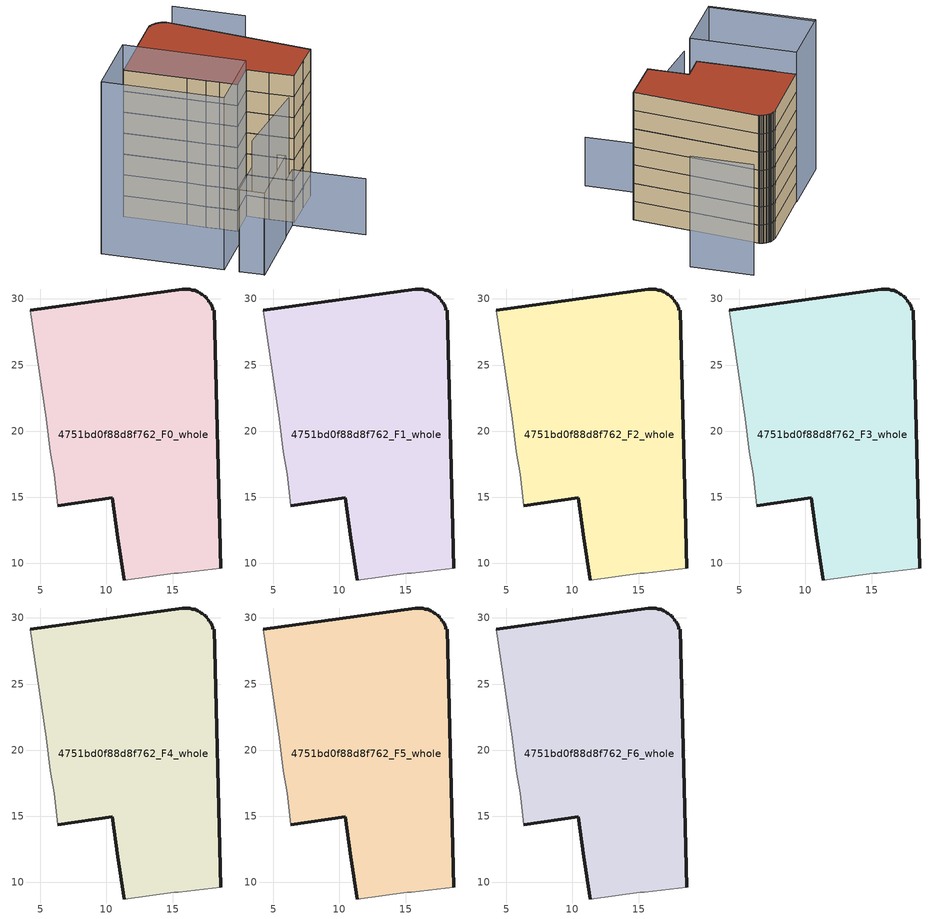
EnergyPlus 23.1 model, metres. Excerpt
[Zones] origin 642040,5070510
4751bd0f88d8f762_F0_whole
 floor ground (EU_floor_Construction): 18.64,9.63 18.15,29.15 18.04,29.15 18.04,29.35 17.94,29.45 17.94,29.55 17.84,29.65 17.84,29.75 17.74,29.75 17.74,29.85 17.55,30.05 17.55,30.15 17.44,30.16 17.24,30.35 17.14,30.35 17.14,30.45 17.05,30.45 16.94,30.55 16.84,30.55 16.74,30.65 16.44,30.65 16.34,30.75 15.74,30.75 4.23,29.16 5.43,20.95 5.73,18.45 6.03,16.75 6.33,14.34 10.44,14.95 10.83,11.94 11.33,8.74 15.14,9.24 15.44,9.24 z0
 wall outside (EU_wall_Construction): 4.23,29.16 15.74,30.75 16.34,30.75 16.44,30.65 16.74,30.65 16.84,30.55 16.94,30.55 17.05,30.45 17.14,30.45 17.14,30.35 17.24,30.35 17.44,30.16 17.55,30.15 17.55,30.05 17.74,29.85 17.74,29.75 17.84,29.75 17.84,29.65 17.94,29.55 17.94,29.45 18.04,29.35 18.04,29.15 18.15,29.15 18.64,9.63 / 11.33,8.74 10.83,11.94 10.44,14.95 6.33,14.34 z0:3
 wall adiabatic (EU_wall_Construction): 6.33,14.34 6.03,16.75 5.73,18.45 5.43,20.95 4.23,29.16 / 18.64,9.63 15.44,9.24 15.14,9.24 11.33,8.74 z0:3
4751bd0f88d8f762_F1_whole
 floor to 4751bd0f88d8f762_F0_whole (EU_floor_Construction): 18.64,9.63 18.15,29.15 18.04,29.15 18.04,29.35 17.94,29.45 17.94,29.55 17.84,29.65 17.84,29.75 17.74,29.75 17.74,29.85 17.54,30.05 17.54,30.15 17.44,30.16 17.24,30.35 17.14,30.35 17.14,30.45 17.04,30.45 16.94,30.55 16.84,30.55 16.74,30.65 16.44,30.65 16.34,30.75 15.74,30.75 4.23,29.16 5.43,20.95 5.73,18.45 6.03,16.75 6.33,14.34 10.44,14.95 10.83,11.94 11.33,8.74 15.13,9.24 15.44,9.24 z3
 wall outside (EU_wall_Construction): 4.23,29.16 15.74,30.75 16.34,30.75 16.44,30.65 16.74,30.65 16.84,30.55 16.94,30.55 17.05,30.45 17.14,30.45 17.14,30.35 17.24,30.35 17.44,30.16 17.55,30.15 17.55,30.05 17.74,29.85 17.74,29.75 17.84,29.75 17.84,29.65 17.94,29.55 17.94,29.45 18.04,29.35 18.04,29.15 18.15,29.15 18.64,9.63 / 11.33,8.74 10.83,11.94 10.44,14.95 6.33,14.34 z3:6
 wall adiabatic (EU_wall_Construction): 6.33,14.34 6.03,16.75 5.73,18.45 5.43,20.95 4.23,29.16 / 18.64,9.63 15.44,9.24 15.14,9.24 11.33,8.74 z3:6
4751bd0f88d8f762_F2_whole
 floor to 4751bd0f88d8f762_F1_whole (EU_floor_Construction): 18.64,9.63 18.15,29.15 18.04,29.15 18.04,29.35 17.94,29.45 17.94,29.55 17.84,29.65 17.84,29.75 17.74,29.75 17.74,29.85 17.54,30.05 17.54,30.15 17.44,30.16 17.24,30.35 17.14,30.35 17.14,30.45 17.04,30.45 16.94,30.55 16.84,30.55 16.74,30.65 16.44,30.65 16.34,30.75 15.74,30.75 4.23,29.16 5.43,20.95 5.73,18.45 6.03,16.75 6.33,14.34 10.44,14.95 10.83,11.94 11.33,8.74 15.13,9.24 15.44,9.24 z6
 wall outside (EU_wall_Construction): 4.23,29.16 15.74,30.75 16.34,30.75 16.44,30.65 16.74,30.65 16.84,30.55 16.94,30.55 17.05,30.45 17.14,30.45 17.14,30.35 17.24,30.35 17.44,30.16 17.55,30.15 17.55,30.05 17.74,29.85 17.74,29.75 17.84,29.75 17.84,29.65 17.94,29.55 17.94,29.45 18.04,29.35 18.04,29.15 18.15,29.15 18.64,9.63 / 11.33,8.74 10.83,11.94 10.44,14.95 6.33,14.34 z6:9
 wall adiabatic (EU_wall_Construction): 6.33,14.34 6.03,16.75 5.73,18.45 5.43,20.95 4.23,29.16 / 18.64,9.63 15.44,9.24 15.14,9.24 11.33,8.74 z6:9
4751bd0f88d8f762_F3_whole
 floor to 4751bd0f88d8f762_F2_whole (EU_floor_Construction): 18.64,9.63 18.15,29.15 18.04,29.15 18.04,29.35 17.94,29.45 17.94,29.55 17.84,29.65 17.84,29.75 17.74,29.75 17.74,29.85 17.54,30.05 17.54,30.15 17.44,30.16 17.24,30.35 17.14,30.35 17.14,30.45 17.04,30.45 16.94,30.55 16.84,30.55 16.74,30.65 16.44,30.65 16.34,30.75 15.74,30.75 4.23,29.16 5.43,20.95 5.73,18.45 6.03,16.75 6.33,14.34 10.44,14.95 10.83,11.94 11.33,8.74 15.13,9.24 15.44,9.24 z9
 wall outside (EU_wall_Construction): 4.23,29.16 15.74,30.75 16.34,30.75 16.44,30.65 16.74,30.65 16.84,30.55 16.94,30.55 17.05,30.45 17.14,30.45 17.14,30.35 17.24,30.35 17.44,30.16 17.55,30.15 17.55,30.05 17.74,29.85 17.74,29.75 17.84,29.75 17.84,29.65 17.94,29.55 17.94,29.45 18.04,29.35 18.04,29.15 18.15,29.15 18.64,9.63 / 11.33,8.74 10.83,11.94 10.44,14.95 6.33,14.34 z9:12
 wall adiabatic (EU_wall_Construction): 6.33,14.34 6.03,16.75 5.73,18.45 5.43,20.95 4.23,29.16 / 18.64,9.63 15.44,9.24 15.14,9.24 11.33,8.74 z9:12
4751bd0f88d8f762_F4_whole
 floor to 4751bd0f88d8f762_F3_whole (EU_floor_Construction): 18.64,9.63 18.15,29.15 18.04,29.15 18.04,29.35 17.94,29.45 17.94,29.55 17.84,29.65 17.84,29.75 17.74,29.75 17.74,29.85 17.54,30.05 17.54,30.15 17.44,30.16 17.24,30.35 17.14,30.35 17.14,30.45 17.04,30.45 16.94,30.55 16.84,30.55 16.74,30.65 16.44,30.65 16.34,30.75 15.74,30.75 4.23,29.16 5.43,20.95 5.73,18.45 6.03,16.75 6.33,14.34 10.44,14.95 10.83,11.94 11.33,8.74 15.13,9.24 15.44,9.24 z12
 wall outside (EU_wall_Construction): 4.23,29.16 15.74,30.75 16.34,30.75 16.44,30.65 16.74,30.65 16.84,30.55 16.94,30.55 17.05,30.45 17.14,30.45 17.14,30.35 17.24,30.35 17.44,30.16 17.55,30.15 17.55,30.05 17.74,29.85 17.74,29.75 17.84,29.75 17.84,29.65 17.94,29.55 17.94,29.45 18.04,29.35 18.04,29.15 18.15,29.15 18.64,9.63 / 11.33,8.74 10.83,11.94 10.44,14.95 6.33,14.34 z12:15
 wall adiabatic (EU_wall_Construction): 6.33,14.34 6.03,16.75 5.73,18.45 5.43,20.95 4.23,29.16 / 18.64,9.63 15.44,9.24 15.14,9.24 11.33,8.74 z12:15
4751bd0f88d8f762_F5_whole
 floor to 4751bd0f88d8f762_F4_whole (EU_floor_Construction): 18.64,9.63 18.15,29.15 18.04,29.15 18.04,29.35 17.94,29.45 17.94,29.55 17.84,29.65 17.84,29.75 17.74,29.75 17.74,29.85 17.54,30.05 17.54,30.15 17.44,30.16 17.24,30.35 17.14,30.35 17.14,30.45 17.04,30.45 16.94,30.55 16.84,30.55 16.74,30.65 16.44,30.65 16.34,30.75 15.74,30.75 4.23,29.16 5.43,20.95 5.73,18.45 6.03,16.75 6.33,14.34 10.44,14.95 10.83,11.94 11.33,8.74 15.13,9.24 15.44,9.24 z15
 wall outside (EU_wall_Construction): 4.23,29.16 15.74,30.75 16.34,30.75 16.44,30.65 16.74,30.65 16.84,30.55 16.94,30.55 17.05,30.45 17.14,30.45 17.14,30.35 17.24,30.35 17.44,30.16 17.55,30.15 17.55,30.05 17.74,29.85 17.74,29.75 17.84,29.75 17.84,29.65 17.94,29.55 17.94,29.45 18.04,29.35 18.04,29.15 18.15,29.15 18.64,9.63 / 11.33,8.74 10.83,11.94 10.44,14.95 6.33,14.34 z15:18
 wall adiabatic (EU_wall_Construction): 6.33,14.34 6.03,16.75 5.73,18.45 5.43,20.95 4.23,29.16 / 18.64,9.63 15.44,9.24 15.14,9.24 11.33,8.74 z15:18
4751bd0f88d8f762_F6_whole
 floor to 4751bd0f88d8f762_F5_whole (EU_floor_Construction): 18.64,9.63 18.15,29.15 18.04,29.15 18.04,29.35 17.94,29.45 17.94,29.55 17.84,29.65 17.84,29.75 17.74,29.75 17.74,29.85 17.54,30.05 17.54,30.15 17.44,30.16 17.24,30.35 17.14,30.35 17.14,30.45 17.04,30.45 16.94,30.55 16.84,30.55 16.74,30.65 16.44,30.65 16.34,30.75 15.74,30.75 4.23,29.16 5.43,20.95 5.73,18.45 6.03,16.75 6.33,14.34 10.44,14.95 10.83,11.94 11.33,8.74 15.13,9.24 15.44,9.24 z18
 wall outside (EU_wall_Construction): 4.23,29.16 15.74,30.75 16.34,30.75 16.44,30.65 16.74,30.65 16.84,30.55 16.94,30.55 17.05,30.45 17.14,30.45 17.14,30.35 17.24,30.35 17.44,30.16 17.55,30.15 17.55,30.05 17.74,29.85 17.74,29.75 17.84,29.75 17.84,29.65 17.94,29.55 17.94,29.45 18.04,29.35 18.04,29.15 18.15,29.15 18.64,9.63 / 11.33,8.74 10.83,11.94 10.44,14.95 6.33,14.34 z18:21
 wall adiabatic (EU_wall_Construction): 6.33,14.34 6.03,16.75 5.73,18.45 5.43,20.95 4.23,29.16 / 18.64,9.63 15.44,9.24 15.14,9.24 11.33,8.74 z18:21
 roof outside (EU_roof_Construction): 17.55,30.15 17.55,30.05 17.74,29.85 17.74,29.75 17.84,29.75 17.84,29.65 17.94,29.55 17.94,29.45 18.04,29.35 18.04,29.15 18.15,29.15 18.64,9.63 15.44,9.24 15.14,9.24 11.33,8.74 10.83,11.94 10.44,14.95 6.33,14.34 6.03,16.75 5.73,18.45 5.43,20.95 4.23,29.16 15.74,30.75 16.34,30.75 16.44,30.65 16.74,30.65 16.84,30.55 16.94,30.55 17.05,30.45 17.14,30.45 17.14,30.35 17.24,30.35 17.44,30.16 z21
shading: -1.13,9.15 18.64,9.64 z0:17.8; -2.99,6.73 10.53,8.65 / 10.53,8.65 11.88,-0.85 z0:8; -3.4,10 6.76,11.45 / 6.76,11.45 7.23,8.14 / 7.23,8.14 -2.93,6.69 / -2.93,6.69 -3.4,10 z0:11.7; -5.88,27.88 -3.68,11.95 z0:24.4; -3.68,11.95 -5.87,27.86 / -5.87,27.86 4.3,29.26 / 4.3,29.26 6.5,13.35 / 6.5,13.35 -3.68,11.95 z0:24.6; 28.55,22.84 27.31,32.33 z0:18.1
[Building]
EU S2 Campaign: North Axis=0; Terrain=City; Solar Distribution=FullExterior
[Site:Location]
Lyon-Bron: Latitude=45.75; Longitude=5; Time Zone=1; Elevation=198
[SizingPeriod:WeatherFileDays]
AnnualSizingPeriod: Begin Month=1; Begin Day of Month=1; End Month=12; End Day of Month=31; Day of Week for Start Day=Monday; Use Weather File Daylight Saving Period=No; Use Weather File Rain and Snow Indicators=No
[MATERIAL]
EU_InternalMass_Material: Roughness=MediumRough; Thickness=0.1; Conductivity=1; Density=1800; Specific Heat=900; Thermal Absorptance=0.9; Solar Absorptance=0.7; Visible Absorptance=0.7
[MATERIAL:NOMASS] Roughness=MediumRough; Thermal Absorptance=0.9; Solar Absorptance=0.7; Visible Absorptance=0.7
Name | Thermal Resistance
EU_wall_NoMass | 0.776494
EU_roof_NoMass | 0.486893
EU_floor_NoMass | 0.421597
[CONSTRUCTION]
EU_wall_Construction: EU_wall_NoMass
EU_roof_Construction: EU_roof_NoMass
EU_floor_Construction: EU_floor_NoMass
EU_InternalMass_Construction: EU_InternalMass_Material
[ZONE] Type=1; Multiplier=1; Ceiling Height=autocalculate; Floor Area=autocalculate; Part of Total Floor Area=Yes
Name | Volume
4751bd0f88d8f762_F0_whole | 730.71
4751bd0f88d8f762_F1_whole; 4751bd0f88d8f762_F2_whole; 4751bd0f88d8f762_F3_whole; 4751bd0f88d8f762_F4_whole; 4751bd0f88d8f762_F5_whole; 4751bd0f88d8f762_F6_whole | 730.711
[INTERNALMASS] Construction=EU_InternalMass_Construction; Surface Area=243.571
Name | Zone or ZoneList
4751bd0f88d8f762_F0_whole_EU_InternalMass | 4751bd0f88d8f762_F0_whole
4751bd0f88d8f762_F1_whole_EU_InternalMass | 4751bd0f88d8f762_F1_whole
4751bd0f88d8f762_F2_whole_EU_InternalMass | 4751bd0f88d8f762_F2_whole
4751bd0f88d8f762_F3_whole_EU_InternalMass | 4751bd0f88d8f762_F3_whole
4751bd0f88d8f762_F4_whole_EU_InternalMass | 4751bd0f88d8f762_F4_whole
4751bd0f88d8f762_F5_whole_EU_InternalMass | 4751bd0f88d8f762_F5_whole
4751bd0f88d8f762_F6_whole_EU_InternalMass | 4751bd0f88d8f762_F6_whole
[OTHEREQUIPMENT] Fuel Type=Electricity; Design Level Calculation Method=Watts/Area; Power per Zone Floor Area=1; Fraction Latent=0; Fraction Radiant=0; Fraction Lost=0; Carbon Dioxide Generation Rate=0; EndUse Subcategory=EU_Step8_InternalGains
Name | Zone or ZoneList or Space or SpaceList | Schedule
EU_Step8_InternalGain_4751bd0f88d8f762_F0_whole_f000 | 4751bd0f88d8f762_F0_whole | EU_Step8_GainSchedule_4751bd0f88d8f762_F0_whole_f000
EU_Step8_InternalGain_4751bd0f88d8f762_F1_whole_f000 | 4751bd0f88d8f762_F1_whole | EU_Step8_GainSchedule_4751bd0f88d8f762_F1_whole_f000
EU_Step8_InternalGain_4751bd0f88d8f762_F2_whole_f000 | 4751bd0f88d8f762_F2_whole | EU_Step8_GainSchedule_4751bd0f88d8f762_F2_whole_f000
EU_Step8_InternalGain_4751bd0f88d8f762_F3_whole_f000 | 4751bd0f88d8f762_F3_whole | EU_Step8_GainSchedule_4751bd0f88d8f762_F3_whole_f000
EU_Step8_InternalGain_4751bd0f88d8f762_F4_whole_f000 | 4751bd0f88d8f762_F4_whole | EU_Step8_GainSchedule_4751bd0f88d8f762_F4_whole_f000
EU_Step8_InternalGain_4751bd0f88d8f762_F5_whole_f000 | 4751bd0f88d8f762_F5_whole | EU_Step8_GainSchedule_4751bd0f88d8f762_F5_whole_f000
EU_Step8_InternalGain_4751bd0f88d8f762_F6_whole_f000 | 4751bd0f88d8f762_F6_whole | EU_Step8_GainSchedule_4751bd0f88d8f762_F6_whole_f000
[ZONEVENTILATION:DESIGNFLOWRATE] Schedule=EU_AlwaysOn; Design Flow Rate Calculation Method=AirChanges/Hour; Air Changes per Hour=0.693814; Ventilation Type=Natural; Fan Pressure Rise=0; Fan Total Efficiency=1; Constant Term Coefficient=1; Temperature Term Coefficient=0; Velocity Term Coefficient=0; Velocity Squared Term Coefficient=0; Minimum Indoor Temperature=-100; Maximum Indoor Temperature=100; Delta Temperature=-100; Minimum Outdoor Temperature=-100; Maximum Outdoor Temperature=100; Maximum Wind Speed=40
Name | Zone or ZoneList or Space or SpaceList
EU_ConstantAir_4751bd0f88d8f762_F0_whole | 4751bd0f88d8f762_F0_whole
EU_ConstantAir_4751bd0f88d8f762_F1_whole | 4751bd0f88d8f762_F1_whole
EU_ConstantAir_4751bd0f88d8f762_F2_whole | 4751bd0f88d8f762_F2_whole
EU_ConstantAir_4751bd0f88d8f762_F3_whole | 4751bd0f88d8f762_F3_whole
EU_ConstantAir_4751bd0f88d8f762_F4_whole | 4751bd0f88d8f762_F4_whole
EU_ConstantAir_4751bd0f88d8f762_F5_whole | 4751bd0f88d8f762_F5_whole
EU_ConstantAir_4751bd0f88d8f762_F6_whole | 4751bd0f88d8f762_F6_whole
[HVACTEMPLATE:THERMOSTAT] Constant Heating Setpoint=20; Constant Cooling Setpoint=50
EU_HeatOnly_4751bd0f88d8f762_F0_whole; EU_HeatOnly_4751bd0f88d8f762_F1_whole; EU_HeatOnly_4751bd0f88d8f762_F2_whole; EU_HeatOnly_4751bd0f88d8f762_F3_whole; EU_HeatOnly_4751bd0f88d8f762_F4_whole; EU_HeatOnly_4751bd0f88d8f762_F5_whole; EU_HeatOnly_4751bd0f88d8f762_F6_whole
[HVACTEMPLATE:ZONE:IDEALLOADSAIRSYSTEM] System Availability Schedule=EU_AlwaysOn; Maximum Heating Supply Air Temperature=50; Minimum Cooling Supply Air Temperature=13; Maximum Heating Supply Air Humidity Ratio=0.0156; Minimum Cooling Supply Air Humidity Ratio=0.0077; Heating Limit=NoLimit; Cooling Limit=NoLimit; Heating Availability Schedule=EU_AlwaysOn; Cooling Availability Schedule=EU_CoolingOff; Dehumidification Control Type=ConstantSensibleHeatRatio; Cooling Sensible Heat Ratio=0.7; Dehumidification Setpoint=60; Humidification Control Type=None; Humidification Setpoint=30; Outdoor Air Method=None; Outdoor Air Flow Rate per Person=0.00944; Outdoor Air Flow Rate per Zone Floor Area=0; Outdoor Air Flow Rate per Zone=0; Demand Controlled Ventilation Type=None; Outdoor Air Economizer Type=NoEconomizer; Heat Recovery Type=None; Sensible Heat Recovery Effectiveness=0.7; Latent Heat Recovery Effectiveness=0.65
Name | Template Thermostat
4751bd0f88d8f762_F0_whole | EU_HeatOnly_4751bd0f88d8f762_F0_whole
4751bd0f88d8f762_F1_whole | EU_HeatOnly_4751bd0f88d8f762_F1_whole
4751bd0f88d8f762_F2_whole | EU_HeatOnly_4751bd0f88d8f762_F2_whole
4751bd0f88d8f762_F3_whole | EU_HeatOnly_4751bd0f88d8f762_F3_whole
4751bd0f88d8f762_F4_whole | EU_HeatOnly_4751bd0f88d8f762_F4_whole
4751bd0f88d8f762_F5_whole | EU_HeatOnly_4751bd0f88d8f762_F5_whole
4751bd0f88d8f762_F6_whole | EU_HeatOnly_4751bd0f88d8f762_F6_whole
[SIZING:ZONE] Zone Cooling Design Supply Air Temperature Input Method=SupplyAirTemperature; Zone Cooling Design Supply Air Temperature=13; Zone Heating Design Supply Air Temperature Input Method=SupplyAirTemperature; Zone Heating Design Supply Air Temperature=50; Zone Cooling Design Supply Air Humidity Ratio=0.008; Zone Heating Design Supply Air Humidity Ratio=0.008; Cooling Design Air Flow Method=DesignDay; Cooling Design Air Flow Rate=0; Cooling Minimum Air Flow per Zone Floor Area=0.000762; Cooling Minimum Air Flow=0; Cooling Minimum Air Flow Fraction=0.2; Heating Design Air Flow Method=DesignDay; Heating Design Air Flow Rate=0; Heating Maximum Air Flow per Zone Floor Area=0.002032; Heating Maximum Air Flow=0.141576; Heating Maximum Air Flow Fraction=0.3; Account for Dedicated Outdoor Air System=No; Dedicated Outdoor Air System Control Strategy=NeutralSupplyAir; Dedicated Outdoor Air Low Setpoint Temperature for Design=autosize; Dedicated Outdoor Air High Setpoint Temperature for Design=autosize; Zone Load Sizing Method=Sensible Load Only No Latent Load; Zone Latent Cooling Design Supply Air Humidity Ratio Input Method=HumidityRatioDifference; Zone Cooling Design Supply Air Humidity Ratio Difference=0.005; Zone Latent Heating Design Supply Air Humidity Ratio Input Method=HumidityRatioDifference; Zone Humidification Design Supply Air Humidity Ratio Difference=0.005
4751bd0f88d8f762_F0_whole; 4751bd0f88d8f762_F1_whole; 4751bd0f88d8f762_F2_whole; 4751bd0f88d8f762_F3_whole; 4751bd0f88d8f762_F4_whole; 4751bd0f88d8f762_F5_whole; 4751bd0f88d8f762_F6_whole
[SCHEDULE:CONSTANT]
Name | Hourly Value
EU_AlwaysOn | 1
EU_CoolingOff | 0
[SCHEDULE:FILE] Column Number=1; Rows to Skip at Top=0; Number of Hours of Data=8760; Column Separator=Comma; Interpolate to Timestep=No; Minutes per Item=60; Adjust Schedule for Daylight Savings=Yes
Name | File
EU_Step8_GainSchedule_4751bd0f88d8f762_F0_whole_f000 | ../../schedules/4751bd0f88d8f762/4751bd0f88d8f762_F0_whole_f000_gain.csv
EU_Step8_GainSchedule_4751bd0f88d8f762_F1_whole_f000 | ../../schedules/4751bd0f88d8f762/4751bd0f88d8f762_F1_whole_f000_gain.csv
EU_Step8_GainSchedule_4751bd0f88d8f762_F2_whole_f000 | ../../schedules/4751bd0f88d8f762/4751bd0f88d8f762_F2_whole_f000_gain.csv
EU_Step8_GainSchedule_4751bd0f88d8f762_F3_whole_f000 | ../../schedules/4751bd0f88d8f762/4751bd0f88d8f762_F3_whole_f000_gain.csv
EU_Step8_GainSchedule_4751bd0f88d8f762_F4_whole_f000 | ../../schedules/4751bd0f88d8f762/4751bd0f88d8f762_F4_whole_f000_gain.csv
EU_Step8_GainSchedule_4751bd0f88d8f762_F5_whole_f000 | ../../schedules/4751bd0f88d8f762/4751bd0f88d8f762_F5_whole_f000_gain.csv
EU_Step8_GainSchedule_4751bd0f88d8f762_F6_whole_f000 | ../../schedules/4751bd0f88d8f762/4751bd0f88d8f762_F6_whole_f000_gain.csv
